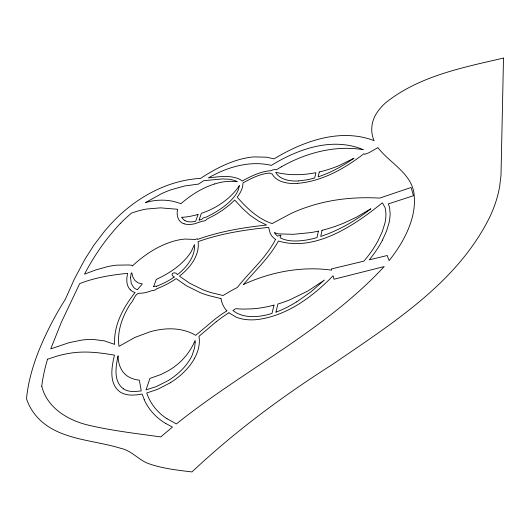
<?xml version="1.0" encoding="UTF-8"?>
<svg xmlns="http://www.w3.org/2000/svg" width="530" height="530" viewBox="0 0 530 530"><rect width="100%" height="100%" fill="white"/><g stroke="black" fill="none" stroke-linecap="round" stroke-linejoin="round"><path stroke-width="0.79" d="M275.964 312.104L277.892 304.015A82.157 48.091 -24.6 0 0 290.102 299.695L307.831 291.03L324.413 280.072L311.375 291.52L296.674 301.901M274.017 305.114L272.003 313.442A49.422 29.846 -25.3 0 1 260.164 316.132L256.44 316.503A44.142 26.752 -25.4 0 1 240.461 314.681L236.619 313.005L232.895 310.56L235.744 308.705L242.753 309.103L252.267 308.844A82.408 48.23 -24.6 0 0 274.017 305.128M198.074 214.411L195.702 221.229A17.523 9.308 -26.3 0 1 192.039 221.831A16.384 8.705 -26.3 0 1 186.726 221.355L185.036 220.626M275.56 239.408C266.239 257.805 249.471 271.784 237.334 287.485A120.853 79.01 -26.8 0 0 223.097 295.521L211.291 292.653A155.886 86.397 -22.7 0 1 202.957 289.784L189.72 283.258L179.438 276.156A44.467 24.413 -28.4 0 0 188.587 267.557C194.729 260.522 199.452 251.227 198.068 241.64C220.765 233.544 244.754 229.815 268.644 227.403L270.24 233.511A42.055 23.963 -22.9 0 0 275.554 239.414M382.468 240.13L386.509 231.16L389.013 222.978A102.734 59.598 -23.8 0 0 389.636 219.824L390.166 214.034L389.649 208.217A52.801 30.813 -21.9 0 0 388.245 203.937L413.486 195.702L411.075 187.487L379.672 198.107C356.319 196.769 332.615 198.935 310.269 206.051A102.986 62.692 -23.2 0 0 290.99 213.51L272.128 223.607C257.898 218.804 246.867 208.184 237.162 197.14A39.591 20.73 -25.8 0 0 242.647 186.388L243.045 182.857C251.525 178.338 260.349 173.555 270.161 173.052A3.432 1.815 -23.6 0 0 272.142 173.827A43.771 23.128 -22.3 0 0 297.244 183.493M194.616 358.187C198.213 351.569 200.274 343.844 198.982 336.311L216.167 321.783M243.489 284.504C255.453 270.307 269.465 257.467 278.416 240.998C315.41 252.174 355.16 224.906 382.355 202.791L384.979 207.469A52.132 30.422 -22 0 1 385.502 209.489L385.959 214.113L385.708 218.565A95.705 55.551 -23.7 0 1 384.826 223.501L382.216 231.802L377.95 240.958A125.696 72.193 -24.7 0 1 363.885 261.131L331.343 268.968L331.647 270.148C311.256 267.305 290.36 269.18 270.552 274.6A118.488 77.327 -26.8 0 0 243.489 284.497M170.309 382.773L157.595 389.331L146.711 392.988L147.671 395.532A116.58 74.478 -27.3 0 0 166.99 418.819M47.462 359.247L57.088 356.094A93.784 55.12 -35.8 0 1 70.305 353.179C84.992 350.8 99.925 352.596 114.46 355.166C111.645 366.932 108.597 383.521 119.939 391.842A35.192 21.458 -31.7 0 0 131.115 395.095L136.376 394.929L142.153 394.035L144.246 399.547M214.623 183.97C202.069 187.931 190.74 195.133 180.862 203.752C169.706 199.207 157.059 199.154 145.591 202.553L161.451 193.708A60.937 32.323 -27.3 0 1 171.263 189.72L184.698 185.97L198.584 184.076L203.639 180.776L204.991 180.578L222.593 178.901L229.596 179.273L234.558 180.445A32.33 17.099 -25.8 0 1 237.294 181.75L231.371 181.273L224.958 181.677A39.578 21.14 -25.8 0 0 214.623 183.97M298.615 180.862L305.903 179.995A48.217 25.321 -22.2 0 0 314.701 177.928L315.913 172.687C302.676 175.284 288.857 175.51 275.713 172.303A39.836 21.048 -22.3 0 0 298.556 180.975M297.303 183.373C322.068 181.399 344.646 168.626 363.944 153.707L364.567 154.349L368.807 152.792L377.91 147.618C390.146 163.684 413.314 173.946 414.275 196.584A146.306 83.985 -24.4 0 1 412.426 216.79C408.299 233.008 399.401 247.57 389.146 260.614L387.225 255.52L369.264 259.839A129.512 74.419 -24.6 0 0 382.475 240.13M220.944 298.575L208.807 295.601A160.868 89.159 -22.7 0 1 200.227 292.626L186.633 285.882L176.145 278.594A49.86 27.268 -28.4 0 1 156.542 288.837A3.147 1.782 -29.1 0 1 152.401 290.493L146.532 292.361A23.651 13.151 -29 0 1 139.887 293.216C134.865 292.825 133.832 300.96 130.512 303.67C122.45 316.224 116.799 331.25 119.018 346.362L134.726 337.511L150.248 331.714A65.899 40.472 -31.9 0 1 165.227 329.011C175.702 328.202 186.613 329.879 195.716 335.351L214.895 319.219A91.028 59.307 -27.2 0 1 226.886 310.838M184.115 223.799C177.961 222.163 176.132 214.796 177.649 209.277L160.451 207.853L146.492 209.045A59.685 31.601 -28.8 0 0 137.74 211.059L131.592 213.02A119.999 66.455 -26.8 0 0 120.317 223.474M181.863 217.207L182.121 217.34A53.603 27.56 -25.8 0 0 198.068 214.451M165.698 423.41L172.422 427.087L160.736 436.925C136.495 433.52 112.095 430.764 88.245 425.12C68.065 420.396 46.958 407.742 41.79 386.297M167.069 418.746L176.384 423.927C244.237 369.629 324.645 330.667 384.23 266.557L333.993 279.237L333.092 275.752C312.614 296.76 287.134 315.787 257.255 319.577A48.906 29.64 -25.4 0 1 236.175 317.145L228.953 312.819M123.331 388.762C113.188 381.289 115.812 366.416 118.077 355.789C117.965 364.401 121.721 373.763 129.936 377.559A44.752 27.03 -30.6 0 0 136.74 379.791L139.37 380.189L141.232 390.908L134.978 391.564A31.065 18.941 -31.6 0 1 123.291 388.795M174.204 277.024C168.818 274.315 174.807 270.545 177.49 274.593A40.505 22.233 -28.4 0 0 185.599 266.948A41.082 22.545 -28.4 0 0 188.74 262.926C192.456 257.587 195 251.134 194.503 244.542L191.231 251.584A45.143 24.473 -28.3 0 1 183.857 260.919C176 268.823 166.38 274.779 156.284 279.383L153.567 286.776A3.14 1.776 -29.1 0 1 156.423 286.326M130.287 289.791C126.047 285.498 126.345 278.793 127.677 273.354C111.373 274.931 95.022 277.587 79.705 283.61L61.367 322.227L50.747 348.892L69.225 342.625L81.786 340.088A78.917 45.991 -34.7 0 1 93.426 339.472L104.324 340.863L114.652 344.374C113.513 325.062 123.45 307.221 135.07 292.547A26.725 14.853 -28.9 0 1 130.307 289.777M174.231 277.051A45.739 25.009 -28.4 0 1 156.423 286.286M184.99 220.659A25.036 13.29 -26.1 0 1 181.863 217.167M226.853 310.905A64.832 39.187 -24.8 0 1 221.01 298.549M296.621 301.842A68.224 40.631 -25.2 0 1 275.978 312.177M120.297 223.468A197.597 114.831 -25.2 0 0 112.413 232.326C101.548 245.151 92.313 259.302 84.489 274.169L96.036 269.83L107.749 266.59A69.774 38.591 -31.3 0 1 116.699 265.159L128.942 264.974L132.069 265.291L132.242 266.06C144.067 255.062 157.907 245.774 173.515 241.203A43.983 24.579 -28.2 0 1 185.043 239.056L195.59 239.467C196.431 239.09 197.597 238.096 197.63 239.394C219.791 231.398 243.197 227.542 266.544 225.031L258.461 221.036L249.696 214.988L242.528 208.436L234.684 200.035L229.682 204.799L222.381 210.35L215.77 214.504L206.766 219.248A2.955 1.597 -26.3 0 1 202.712 221.116L194.119 223.905A20.524 10.911 -26.3 0 1 184.095 223.812M216.207 321.809A88.066 57.445 -27.2 0 1 228.92 312.779M194.669 358.187A50.065 30.356 -31.1 0 1 170.302 382.766M165.651 423.457A121.304 77.513 -27.3 0 1 144.167 399.593M41.724 386.317A287.558 184.255 -24.6 0 1 47.514 359.234M503.5 58.075L501.002 175.37L499.604 186.964L498.372 192.827A220.381 124.941 -23.7 0 1 489.906 216.75C457.344 282.974 391.988 323.472 333.224 363.964C283.119 395.797 235.234 431.208 191.966 471.925C177.166 470.156 162.14 468.507 148.036 463.425C138.217 459.642 131.466 450.474 120.754 448.327C90.02 438.741 50.708 440.172 31.568 409.604A142.371 84.177 -30.3 0 1 26.5 398.679C29.163 371.795 39.545 346.348 51.88 322.551A428.207 288.625 -19.6 0 1 61.858 304.909L65.316 299.304L74.492 278.833L85.025 259.064L94.148 244.833L104.556 231.199A156.979 88.318 -26.3 0 1 116.825 217.856C139.264 195.915 168.924 180.154 200.631 178.371C212.921 170.256 226.105 163.187 240.375 159.291A51.112 27.063 -24.9 0 1 253.737 156.913L266.252 157.172L274.109 158.848C288.433 150.162 303.783 142.987 320.054 138.847A71.855 39.273 -22.3 0 1 338.889 135.753C350.794 134.905 362.931 136.309 374.094 140.642C369.781 131.162 371.609 119.767 377.764 111.525A59.035 30.747 -18.4 0 1 385.462 102.933C418.925 76.009 462.657 67.575 503.5 58.075M130.579 277.621L131.228 283.351L133.673 287.445A22.777 12.66 -28.8 0 0 137.383 289.685L142.351 283.934L137.999 282.808L134.898 280.469L132.897 277.11L131.804 272.923L131.215 272.99L130.579 277.621M195.173 342.214L194.609 347.806L192.171 355.246A45.62 27.659 -31.1 0 1 168.262 380.54L156.31 386.589L146.035 389.888L149.924 378.44L161.173 374.418L168.136 370.848A42.095 25.354 -30.7 0 0 177.563 364.242C185.215 357.843 191.39 349.634 195.106 340.359L195.173 342.214M239.335 185.719L238.315 189.74A34.927 18.292 -25.8 0 1 234.956 195.782C227.542 205.501 216.75 211.947 205.951 217.28A2.955 1.597 -26.3 0 0 202.01 219.095A24.983 13.197 -26.2 0 1 198.995 220.261L201.367 213.378L207.303 211.125A42.791 22.167 -25.9 0 0 218.386 205.395C226.568 200.307 233.942 193.755 239.335 185.719M322.028 230.278L320.736 236.446C338.968 230.444 355.769 220.599 370.848 208.807L356.292 217.293L344.109 222.971A85.853 47.004 -22 0 1 322.028 230.285M318.404 231.126L317.026 237.579A59.426 33.383 -22.6 0 1 306.751 239.964C298.099 241.322 288.671 241.965 280.562 238.043C278.469 237.129 284.537 233.591 277.568 236.108A37.623 21.438 -22.9 0 1 274.48 232.604A39.154 22.048 -23.1 0 0 278.369 233.882L293.236 234.32L310.845 232.584A88.245 48.223 -22 0 0 318.404 231.126M319.245 171.978L318.139 176.868C330.978 172.588 342.95 165.996 353.987 158.225L339.107 165.572A64.766 33.43 -21.8 0 1 319.245 171.978M281.238 166.89L276.137 169.898A3.432 1.815 -23.6 0 0 271.473 170.64C260.912 171.216 251.293 176.079 242.17 181.022A35.808 18.941 -25.7 0 0 238.964 178.921C229.285 174.9 218.479 176.768 208.403 177.914C227.165 167.056 249.716 160.305 271.34 165.36C298.284 148.89 332.429 136.72 363.295 149.685C334.967 144.995 305.856 152.865 281.238 166.89"/></g></svg>
